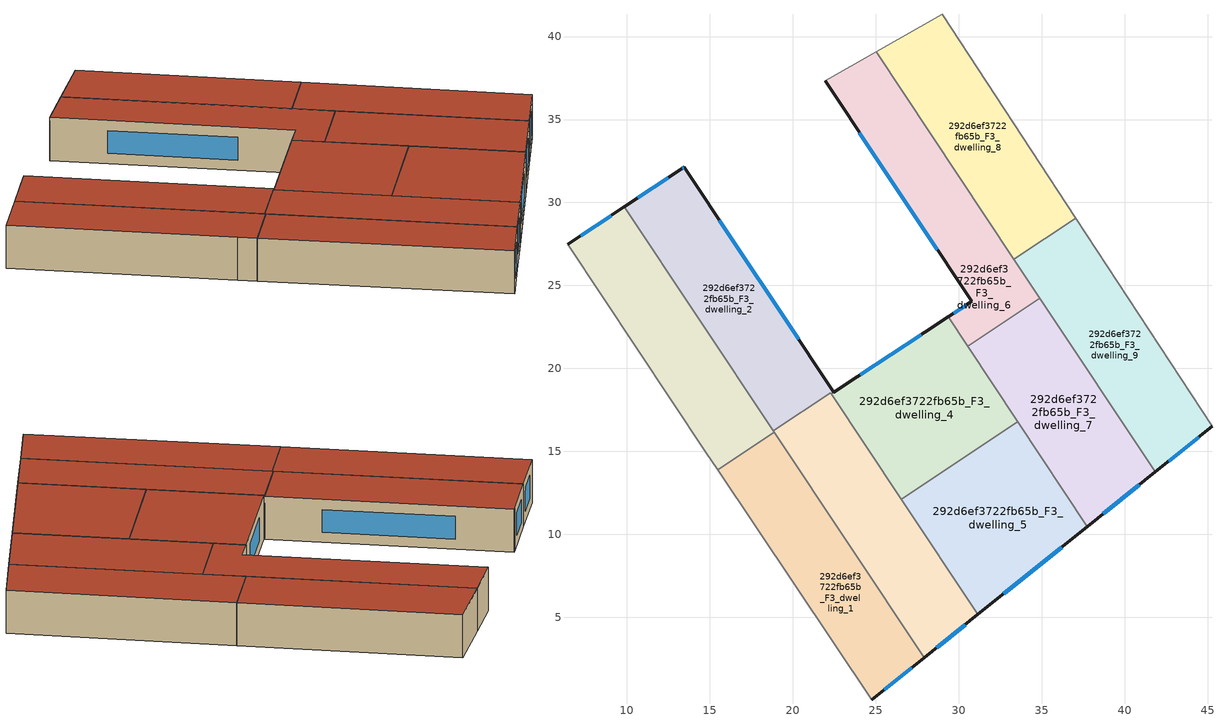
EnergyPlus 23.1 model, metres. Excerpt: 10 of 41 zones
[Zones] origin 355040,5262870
292d6ef3722fb65b_F3_dwelling_0
 floor to 292d6ef3722fb65b_F2_dwelling_0 (EU_floor_Construction): 9.84,29.75 18.88,16.16 15.46,13.88 14.74,14.95 6.41,27.48 z9
 wall outside (EU_wall_Construction): 9.84,29.75 6.41,27.48 z9:12
 wall adiabatic (EU_wall_Construction): 6.41,27.48 14.74,14.95 15.46,13.88 z9:12
 wall to 292d6ef3722fb65b_F3_dwelling_1 (EU_wall_Construction): 15.46,13.88 18.88,16.16 z9:12
 wall to 292d6ef3722fb65b_F3_dwelling_2 (EU_wall_Construction): 18.82,16.23 9.84,29.75 z9:12
 wall to 292d6ef3722fb65b_F3_dwelling_3 (EU_wall_Construction): 18.88,16.16 18.82,16.23 z9:12
 window (EU_Window_Construction): 9.04,29.21 7.22,28.01 z9.7:11.3
 roof outside (EU_roof_Construction): 18.88,16.16 9.84,29.75 6.41,27.48 14.74,14.95 15.46,13.88 z12
292d6ef3722fb65b_F3_dwelling_1
 floor to 292d6ef3722fb65b_F2_dwelling_1 (EU_floor_Construction): 18.88,16.16 27.91,2.57 24.75,0.04 15.46,13.88 z9
 wall outside (EU_wall_Construction): 24.75,0.04 27.91,2.57 z9:12
 wall adiabatic (EU_wall_Construction): 15.46,13.88 24.75,0.04 z9:12
 wall to 292d6ef3722fb65b_F3_dwelling_3 (EU_wall_Construction): 27.91,2.57 18.88,16.16 z9:12
 window (EU_Window_Construction): 25.49,0.63 27.17,1.97 z9.7:11.3
 roof outside (EU_roof_Construction): 27.91,2.57 18.88,16.16 15.46,13.88 24.75,0.04 z12
292d6ef3722fb65b_F3_dwelling_2
 floor to 292d6ef3722fb65b_F2_dwelling_2 (EU_floor_Construction): 13.45,32.13 22.45,18.56 22.31,18.47 22.27,18.52 18.83,16.23 9.84,29.75 13.29,32.03 z9
 wall outside (EU_wall_Construction): 22.45,18.56 13.45,32.13 13.29,32.03 9.84,29.75 z9:12
 wall to 292d6ef3722fb65b_F3_dwelling_3 (EU_wall_Construction): 18.83,16.23 22.27,18.52 22.31,18.47 z9:12
 wall to 292d6ef3722fb65b_F3_dwelling_4 (EU_wall_Construction): 22.31,18.47 22.45,18.56 z9:12
 window (EU_Window_Construction): 13.41,32.11 13.33,32.05 / 20.34,21.75 15.56,28.94 / 12.48,31.49 10.65,30.28 z9.7:11.3
 roof outside (EU_roof_Construction): 22.31,18.47 22.45,18.56 13.45,32.13 13.29,32.03 9.84,29.75 18.83,16.23 22.27,18.52 z12
292d6ef3722fb65b_F3_dwelling_3
 floor to 292d6ef3722fb65b_F2_dwelling_3 (EU_floor_Construction): 22.27,18.52 31.14,5.17 27.91,2.57 18.83,16.23 z9
 wall outside (EU_wall_Construction): 27.91,2.57 31.14,5.17 z9:12
 wall to 292d6ef3722fb65b_F3_dwelling_5 (EU_wall_Construction): 31.14,5.17 26.53,12.11 z9:12
 wall to 292d6ef3722fb65b_F3_dwelling_4 (EU_wall_Construction): 26.53,12.11 22.31,18.47 z9:12
 window (EU_Window_Construction): 28.67,3.18 30.38,4.56 z9.7:11.3
 roof outside (EU_roof_Construction): 31.14,5.17 22.27,18.52 18.83,16.23 27.91,2.57 z12
292d6ef3722fb65b_F3_dwelling_4
 floor to 292d6ef3722fb65b_F2_dwelling_4 (EU_floor_Construction): 29.35,23.1 33.55,16.78 26.53,12.11 22.31,18.47 z9
 wall outside (EU_wall_Construction): 29.35,23.1 22.45,18.56 z9:12
 wall to 292d6ef3722fb65b_F3_dwelling_5 (EU_wall_Construction): 26.53,12.11 33.55,16.78 z9:12
 wall to 292d6ef3722fb65b_F3_dwelling_7 (EU_wall_Construction): 33.55,16.78 30.52,21.34 z9:12
 wall to 292d6ef3722fb65b_F3_dwelling_6 (EU_wall_Construction): 30.52,21.34 29.35,23.1 z9:12
 window (EU_Window_Construction): 27.73,22.04 24.07,19.63 z9.7:11.3
 roof outside (EU_roof_Construction): 33.55,16.78 29.35,23.1 22.31,18.47 26.53,12.11 z12
292d6ef3722fb65b_F3_dwelling_5
 floor to 292d6ef3722fb65b_F2_dwelling_5 (EU_floor_Construction): 33.55,16.78 37.74,10.47 31.14,5.17 26.53,12.11 z9
 wall outside (EU_wall_Construction): 31.14,5.17 37.74,10.47 z9:12
 wall to 292d6ef3722fb65b_F3_dwelling_7 (EU_wall_Construction): 37.74,10.47 33.55,16.78 z9:12
 window (EU_Window_Construction): 32.69,6.41 36.19,9.23 z9.7:11.3
 roof outside (EU_roof_Construction): 37.74,10.47 33.55,16.78 26.53,12.11 31.14,5.17 z12
292d6ef3722fb65b_F3_dwelling_6
 floor to 292d6ef3722fb65b_F2_dwelling_6 (EU_floor_Construction): 25.02,39.08 34.89,24.24 30.52,21.34 29.35,23.1 30.77,24.04 21.94,37.32 z9
 wall outside (EU_wall_Construction): 21.94,37.32 30.77,24.04 29.35,23.1 z9:12
 wall to 292d6ef3722fb65b_F3_dwelling_7 (EU_wall_Construction): 30.52,21.34 34.89,24.24 z9:12
 wall adiabatic (EU_wall_Construction): 25.02,39.08 21.94,37.32 z9:12
 wall to 292d6ef3722fb65b_F3_dwelling_8 (EU_wall_Construction): 33.32,26.59 25.02,39.08 z9:12
 wall to 292d6ef3722fb65b_F3_dwelling_9 (EU_wall_Construction): 34.89,24.24 33.32,26.59 z9:12
 window (EU_Window_Construction): 30.43,23.82 29.68,23.32 / 24.01,34.2 28.69,27.16 z9.7:11.3
 roof outside (EU_roof_Construction): 34.89,24.24 25.02,39.08 21.94,37.32 30.77,24.04 29.35,23.1 30.52,21.34 z12
292d6ef3722fb65b_F3_dwelling_7
 floor to 292d6ef3722fb65b_F2_dwelling_7 (EU_floor_Construction): 34.89,24.24 41.84,13.76 37.74,10.47 30.52,21.34 z9
 wall outside (EU_wall_Construction): 37.74,10.47 41.84,13.76 z9:12
 wall to 292d6ef3722fb65b_F3_dwelling_9 (EU_wall_Construction): 41.84,13.76 34.89,24.24 z9:12
 window (EU_Window_Construction): 38.71,11.24 40.88,12.99 z9.7:11.3
 roof outside (EU_roof_Construction): 41.84,13.76 34.89,24.24 30.52,21.34 37.74,10.47 z12
292d6ef3722fb65b_F3_dwelling_8
 floor to 292d6ef3722fb65b_F2_dwelling_8 (EU_floor_Construction): 29.01,41.34 37.04,29.06 33.32,26.59 25.02,39.08 z9
 wall adiabatic (EU_wall_Construction): 37.04,29.06 29.01,41.34 25.02,39.08 z9:12
 wall to 292d6ef3722fb65b_F3_dwelling_9 (EU_wall_Construction): 33.32,26.59 37.04,29.06 z9:12
 roof outside (EU_roof_Construction): 37.04,29.06 29.01,41.34 25.02,39.08 33.32,26.59 z12
292d6ef3722fb65b_F3_dwelling_9
 floor to 292d6ef3722fb65b_F2_dwelling_9 (EU_floor_Construction): 37.04,29.06 45.26,16.51 41.84,13.76 33.32,26.59 z9
 wall outside (EU_wall_Construction): 41.84,13.76 45.26,16.51 z9:12
 wall adiabatic (EU_wall_Construction): 45.26,16.51 37.04,29.06 z9:12
 window (EU_Window_Construction): 42.64,14.41 44.46,15.86 z9.7:11.3
 roof outside (EU_roof_Construction): 45.26,16.51 37.04,29.06 33.32,26.59 41.84,13.76 z12
[Building]
EU S2 Campaign: North Axis=0; Terrain=City; Solar Distribution=FullExterior
[Site:Location]
Budapest.Ferenc.Liszt.Intl.AP: Latitude=47.437; Longitude=19.256; Time Zone=1; Elevation=185
[SizingPeriod:WeatherFileDays]
AnnualSizingPeriod: Begin Month=1; Begin Day of Month=1; End Month=12; End Day of Month=31; Day of Week for Start Day=Monday; Use Weather File Daylight Saving Period=No; Use Weather File Rain and Snow Indicators=No
[MATERIAL]
EU_InternalMass_Material: Roughness=MediumRough; Thickness=0.1; Conductivity=1; Density=1800; Specific Heat=900; Thermal Absorptance=0.9; Solar Absorptance=0.7; Visible Absorptance=0.7
[MATERIAL:NOMASS] Roughness=MediumRough; Thermal Absorptance=0.9; Solar Absorptance=0.7; Visible Absorptance=0.7
Name | Thermal Resistance
EU_wall_NoMass | 0.832559
EU_roof_NoMass | 1.39638
EU_floor_NoMass | 0.872794
[WINDOWMATERIAL:SIMPLEGLAZINGSYSTEM]
EU_Window_SimpleGlazing: UFactor=2.79869; Solar Heat Gain Coefficient=0.75; Visible Transmittance=0.75
[CONSTRUCTION]
EU_wall_Construction: EU_wall_NoMass
EU_roof_Construction: EU_roof_NoMass
EU_floor_Construction: EU_floor_NoMass
EU_Window_Construction: EU_Window_SimpleGlazing
EU_InternalMass_Construction: EU_InternalMass_Material
[ZONE] Type=1; Multiplier=1; Ceiling Height=autocalculate; Floor Area=autocalculate; Part of Total Floor Area=Yes
Name | Volume
292d6ef3722fb65b_F3_dwelling_0 | 201.284
292d6ef3722fb65b_F3_dwelling_1 | 201.271
292d6ef3722fb65b_F3_dwelling_2 | 210.082
292d6ef3722fb65b_F3_dwelling_3; 292d6ef3722fb65b_F3_dwelling_5 | 201.273
292d6ef3722fb65b_F3_dwelling_4 | 192.485
292d6ef3722fb65b_F3_dwelling_6 | 201.252
292d6ef3722fb65b_F3_dwelling_7 | 201.256
292d6ef3722fb65b_F3_dwelling_8 | 201.285
292d6ef3722fb65b_F3_dwelling_9 | 201.287
[INTERNALMASS] Construction=EU_InternalMass_Construction
Name | Zone or ZoneList | Surface Area
292d6ef3722fb65b_F3_dwelling_0_EU_InternalMass | 292d6ef3722fb65b_F3_dwelling_0 | 67.0947
292d6ef3722fb65b_F3_dwelling_1_EU_InternalMass | 292d6ef3722fb65b_F3_dwelling_1 | 67.0902
292d6ef3722fb65b_F3_dwelling_2_EU_InternalMass | 292d6ef3722fb65b_F3_dwelling_2 | 70.0274
292d6ef3722fb65b_F3_dwelling_3_EU_InternalMass | 292d6ef3722fb65b_F3_dwelling_3 | 67.0909
292d6ef3722fb65b_F3_dwelling_4_EU_InternalMass | 292d6ef3722fb65b_F3_dwelling_4 | 64.1547
292d6ef3722fb65b_F3_dwelling_5_EU_InternalMass | 292d6ef3722fb65b_F3_dwelling_5 | 67.0908
292d6ef3722fb65b_F3_dwelling_6_EU_InternalMass | 292d6ef3722fb65b_F3_dwelling_6 | 67.0842
292d6ef3722fb65b_F3_dwelling_7_EU_InternalMass | 292d6ef3722fb65b_F3_dwelling_7 | 67.0853
292d6ef3722fb65b_F3_dwelling_8_EU_InternalMass | 292d6ef3722fb65b_F3_dwelling_8 | 67.095
292d6ef3722fb65b_F3_dwelling_9_EU_InternalMass | 292d6ef3722fb65b_F3_dwelling_9 | 67.0958
[OTHEREQUIPMENT] Fuel Type=Electricity; Design Level Calculation Method=Watts/Area; Power per Zone Floor Area=1; Fraction Latent=0; Fraction Radiant=0; Fraction Lost=0; Carbon Dioxide Generation Rate=0; EndUse Subcategory=EU_Step8_InternalGains
Name | Zone or ZoneList or Space or SpaceList | Schedule
EU_Step8_InternalGain_292d6ef3722fb65b_F3_dwelling_0_f000 | 292d6ef3722fb65b_F3_dwelling_0 | EU_Step8_GainSchedule_292d6ef3722fb65b_F3_dwelling_0_f000
EU_Step8_InternalGain_292d6ef3722fb65b_F3_dwelling_1_f000 | 292d6ef3722fb65b_F3_dwelling_1 | EU_Step8_GainSchedule_292d6ef3722fb65b_F3_dwelling_1_f000
EU_Step8_InternalGain_292d6ef3722fb65b_F3_dwelling_2_f000 | 292d6ef3722fb65b_F3_dwelling_2 | EU_Step8_GainSchedule_292d6ef3722fb65b_F3_dwelling_2_f000
EU_Step8_InternalGain_292d6ef3722fb65b_F3_dwelling_3_f000 | 292d6ef3722fb65b_F3_dwelling_3 | EU_Step8_GainSchedule_292d6ef3722fb65b_F3_dwelling_3_f000
EU_Step8_InternalGain_292d6ef3722fb65b_F3_dwelling_4_f000 | 292d6ef3722fb65b_F3_dwelling_4 | EU_Step8_GainSchedule_292d6ef3722fb65b_F3_dwelling_4_f000
EU_Step8_InternalGain_292d6ef3722fb65b_F3_dwelling_5_f000 | 292d6ef3722fb65b_F3_dwelling_5 | EU_Step8_GainSchedule_292d6ef3722fb65b_F3_dwelling_5_f000
EU_Step8_InternalGain_292d6ef3722fb65b_F3_dwelling_6_f000 | 292d6ef3722fb65b_F3_dwelling_6 | EU_Step8_GainSchedule_292d6ef3722fb65b_F3_dwelling_6_f000
EU_Step8_InternalGain_292d6ef3722fb65b_F3_dwelling_7_f000 | 292d6ef3722fb65b_F3_dwelling_7 | EU_Step8_GainSchedule_292d6ef3722fb65b_F3_dwelling_7_f000
EU_Step8_InternalGain_292d6ef3722fb65b_F3_dwelling_8_f000 | 292d6ef3722fb65b_F3_dwelling_8 | EU_Step8_GainSchedule_292d6ef3722fb65b_F3_dwelling_8_f000
EU_Step8_InternalGain_292d6ef3722fb65b_F3_dwelling_9_f000 | 292d6ef3722fb65b_F3_dwelling_9 | EU_Step8_GainSchedule_292d6ef3722fb65b_F3_dwelling_9_f000
[ZONEVENTILATION:DESIGNFLOWRATE] Schedule=EU_AlwaysOn; Design Flow Rate Calculation Method=AirChanges/Hour; Air Changes per Hour=0.475469; Ventilation Type=Natural; Fan Pressure Rise=0; Fan Total Efficiency=1; Constant Term Coefficient=1; Temperature Term Coefficient=0; Velocity Term Coefficient=0; Velocity Squared Term Coefficient=0; Minimum Indoor Temperature=-100; Maximum Indoor Temperature=100; Delta Temperature=-100; Minimum Outdoor Temperature=-100; Maximum Outdoor Temperature=100; Maximum Wind Speed=40
Name | Zone or ZoneList or Space or SpaceList
EU_ConstantAir_292d6ef3722fb65b_F3_dwelling_0 | 292d6ef3722fb65b_F3_dwelling_0
EU_ConstantAir_292d6ef3722fb65b_F3_dwelling_1 | 292d6ef3722fb65b_F3_dwelling_1
EU_ConstantAir_292d6ef3722fb65b_F3_dwelling_2 | 292d6ef3722fb65b_F3_dwelling_2
EU_ConstantAir_292d6ef3722fb65b_F3_dwelling_3 | 292d6ef3722fb65b_F3_dwelling_3
EU_ConstantAir_292d6ef3722fb65b_F3_dwelling_4 | 292d6ef3722fb65b_F3_dwelling_4
EU_ConstantAir_292d6ef3722fb65b_F3_dwelling_5 | 292d6ef3722fb65b_F3_dwelling_5
EU_ConstantAir_292d6ef3722fb65b_F3_dwelling_6 | 292d6ef3722fb65b_F3_dwelling_6
EU_ConstantAir_292d6ef3722fb65b_F3_dwelling_7 | 292d6ef3722fb65b_F3_dwelling_7
EU_ConstantAir_292d6ef3722fb65b_F3_dwelling_8 | 292d6ef3722fb65b_F3_dwelling_8
EU_ConstantAir_292d6ef3722fb65b_F3_dwelling_9 | 292d6ef3722fb65b_F3_dwelling_9
[HVACTEMPLATE:THERMOSTAT] Constant Heating Setpoint=20; Constant Cooling Setpoint=50
EU_HeatOnly_292d6ef3722fb65b_F0_dwelling_0; EU_HeatOnly_292d6ef3722fb65b_F0_dwelling_1; EU_HeatOnly_292d6ef3722fb65b_F0_dwelling_2; EU_HeatOnly_292d6ef3722fb65b_F0_dwelling_3; EU_HeatOnly_292d6ef3722fb65b_F0_dwelling_4; EU_HeatOnly_292d6ef3722fb65b_F0_dwelling_5; EU_HeatOnly_292d6ef3722fb65b_F0_dwelling_6; EU_HeatOnly_292d6ef3722fb65b_F0_dwelling_7; EU_HeatOnly_292d6ef3722fb65b_F0_dwelling_8; EU_HeatOnly_292d6ef3722fb65b_F0_dwelling_9; EU_HeatOnly_292d6ef3722fb65b_F0_dwelling_10; EU_HeatOnly_292d6ef3722fb65b_F1_dwelling_0; EU_HeatOnly_292d6ef3722fb65b_F1_dwelling_1; EU_HeatOnly_292d6ef3722fb65b_F1_dwelling_2; EU_HeatOnly_292d6ef3722fb65b_F1_dwelling_3; EU_HeatOnly_292d6ef3722fb65b_F1_dwelling_4; EU_HeatOnly_292d6ef3722fb65b_F1_dwelling_5; EU_HeatOnly_292d6ef3722fb65b_F1_dwelling_6; EU_HeatOnly_292d6ef3722fb65b_F1_dwelling_7; EU_HeatOnly_292d6ef3722fb65b_F1_dwelling_8; EU_HeatOnly_292d6ef3722fb65b_F1_dwelling_9; EU_HeatOnly_292d6ef3722fb65b_F2_dwelling_0; EU_HeatOnly_292d6ef3722fb65b_F2_dwelling_1; EU_HeatOnly_292d6ef3722fb65b_F2_dwelling_2; EU_HeatOnly_292d6ef3722fb65b_F2_dwelling_3; EU_HeatOnly_292d6ef3722fb65b_F2_dwelling_4; EU_HeatOnly_292d6ef3722fb65b_F2_dwelling_5; EU_HeatOnly_292d6ef3722fb65b_F2_dwelling_6; EU_HeatOnly_292d6ef3722fb65b_F2_dwelling_7; EU_HeatOnly_292d6ef3722fb65b_F2_dwelling_8; EU_HeatOnly_292d6ef3722fb65b_F2_dwelling_9; EU_HeatOnly_292d6ef3722fb65b_F3_dwelling_0; EU_HeatOnly_292d6ef3722fb65b_F3_dwelling_1; EU_HeatOnly_292d6ef3722fb65b_F3_dwelling_2; EU_HeatOnly_292d6ef3722fb65b_F3_dwelling_3; EU_HeatOnly_292d6ef3722fb65b_F3_dwelling_4; EU_HeatOnly_292d6ef3722fb65b_F3_dwelling_5; EU_HeatOnly_292d6ef3722fb65b_F3_dwelling_6; EU_HeatOnly_292d6ef3722fb65b_F3_dwelling_7; EU_HeatOnly_292d6ef3722fb65b_F3_dwelling_8; EU_HeatOnly_292d6ef3722fb65b_F3_dwelling_9
[HVACTEMPLATE:ZONE:IDEALLOADSAIRSYSTEM] System Availability Schedule=EU_AlwaysOn; Maximum Heating Supply Air Temperature=50; Minimum Cooling Supply Air Temperature=13; Maximum Heating Supply Air Humidity Ratio=0.0156; Minimum Cooling Supply Air Humidity Ratio=0.0077; Heating Limit=NoLimit; Cooling Limit=NoLimit; Heating Availability Schedule=EU_AlwaysOn; Cooling Availability Schedule=EU_CoolingOff; Dehumidification Control Type=ConstantSensibleHeatRatio; Cooling Sensible Heat Ratio=0.7; Dehumidification Setpoint=60; Humidification Control Type=None; Humidification Setpoint=30; Outdoor Air Method=None; Outdoor Air Flow Rate per Person=0.00944; Outdoor Air Flow Rate per Zone Floor Area=0; Outdoor Air Flow Rate per Zone=0; Demand Controlled Ventilation Type=None; Outdoor Air Economizer Type=NoEconomizer; Heat Recovery Type=None; Sensible Heat Recovery Effectiveness=0.7; Latent Heat Recovery Effectiveness=0.65
Name | Template Thermostat
292d6ef3722fb65b_F3_dwelling_0 | EU_HeatOnly_292d6ef3722fb65b_F3_dwelling_0
292d6ef3722fb65b_F3_dwelling_1 | EU_HeatOnly_292d6ef3722fb65b_F3_dwelling_1
292d6ef3722fb65b_F3_dwelling_2 | EU_HeatOnly_292d6ef3722fb65b_F3_dwelling_2
292d6ef3722fb65b_F3_dwelling_3 | EU_HeatOnly_292d6ef3722fb65b_F3_dwelling_3
292d6ef3722fb65b_F3_dwelling_4 | EU_HeatOnly_292d6ef3722fb65b_F3_dwelling_4
292d6ef3722fb65b_F3_dwelling_5 | EU_HeatOnly_292d6ef3722fb65b_F3_dwelling_5
292d6ef3722fb65b_F3_dwelling_6 | EU_HeatOnly_292d6ef3722fb65b_F3_dwelling_6
292d6ef3722fb65b_F3_dwelling_7 | EU_HeatOnly_292d6ef3722fb65b_F3_dwelling_7
292d6ef3722fb65b_F3_dwelling_8 | EU_HeatOnly_292d6ef3722fb65b_F3_dwelling_8
292d6ef3722fb65b_F3_dwelling_9 | EU_HeatOnly_292d6ef3722fb65b_F3_dwelling_9
[SIZING:ZONE] Zone Cooling Design Supply Air Temperature Input Method=SupplyAirTemperature; Zone Cooling Design Supply Air Temperature=13; Zone Heating Design Supply Air Temperature Input Method=SupplyAirTemperature; Zone Heating Design Supply Air Temperature=50; Zone Cooling Design Supply Air Humidity Ratio=0.008; Zone Heating Design Supply Air Humidity Ratio=0.008; Cooling Design Air Flow Method=DesignDay; Cooling Design Air Flow Rate=0; Cooling Minimum Air Flow per Zone Floor Area=0.000762; Cooling Minimum Air Flow=0; Cooling Minimum Air Flow Fraction=0.2; Heating Design Air Flow Method=DesignDay; Heating Design Air Flow Rate=0; Heating Maximum Air Flow per Zone Floor Area=0.002032; Heating Maximum Air Flow=0.141576; Heating Maximum Air Flow Fraction=0.3; Account for Dedicated Outdoor Air System=No; Dedicated Outdoor Air System Control Strategy=NeutralSupplyAir; Dedicated Outdoor Air Low Setpoint Temperature for Design=autosize; Dedicated Outdoor Air High Setpoint Temperature for Design=autosize; Zone Load Sizing Method=Sensible Load Only No Latent Load; Zone Latent Cooling Design Supply Air Humidity Ratio Input Method=HumidityRatioDifference; Zone Cooling Design Supply Air Humidity Ratio Difference=0.005; Zone Latent Heating Design Supply Air Humidity Ratio Input Method=HumidityRatioDifference; Zone Humidification Design Supply Air Humidity Ratio Difference=0.005
292d6ef3722fb65b_F3_dwelling_0; 292d6ef3722fb65b_F3_dwelling_1; 292d6ef3722fb65b_F3_dwelling_2; 292d6ef3722fb65b_F3_dwelling_3; 292d6ef3722fb65b_F3_dwelling_4; 292d6ef3722fb65b_F3_dwelling_5; 292d6ef3722fb65b_F3_dwelling_6; 292d6ef3722fb65b_F3_dwelling_7; 292d6ef3722fb65b_F3_dwelling_8; 292d6ef3722fb65b_F3_dwelling_9
[SCHEDULE:CONSTANT]
Name | Hourly Value
EU_AlwaysOn | 1
EU_CoolingOff | 0
[SCHEDULE:FILE] Column Number=1; Rows to Skip at Top=0; Number of Hours of Data=8760; Column Separator=Comma; Interpolate to Timestep=No; Minutes per Item=60; Adjust Schedule for Daylight Savings=Yes
Name | File
EU_Step8_GainSchedule_292d6ef3722fb65b_F3_dwelling_0_f000 | ../../schedules/292d6ef3722fb65b/292d6ef3722fb65b_F3_dwelling_0_f000_gain.csv
EU_Step8_GainSchedule_292d6ef3722fb65b_F3_dwelling_1_f000 | ../../schedules/292d6ef3722fb65b/292d6ef3722fb65b_F3_dwelling_1_f000_gain.csv
EU_Step8_GainSchedule_292d6ef3722fb65b_F3_dwelling_2_f000 | ../../schedules/292d6ef3722fb65b/292d6ef3722fb65b_F3_dwelling_2_f000_gain.csv
EU_Step8_GainSchedule_292d6ef3722fb65b_F3_dwelling_3_f000 | ../../schedules/292d6ef3722fb65b/292d6ef3722fb65b_F3_dwelling_3_f000_gain.csv
EU_Step8_GainSchedule_292d6ef3722fb65b_F3_dwelling_4_f000 | ../../schedules/292d6ef3722fb65b/292d6ef3722fb65b_F3_dwelling_4_f000_gain.csv
EU_Step8_GainSchedule_292d6ef3722fb65b_F3_dwelling_5_f000 | ../../schedules/292d6ef3722fb65b/292d6ef3722fb65b_F3_dwelling_5_f000_gain.csv
EU_Step8_GainSchedule_292d6ef3722fb65b_F3_dwelling_6_f000 | ../../schedules/292d6ef3722fb65b/292d6ef3722fb65b_F3_dwelling_6_f000_gain.csv
EU_Step8_GainSchedule_292d6ef3722fb65b_F3_dwelling_7_f000 | ../../schedules/292d6ef3722fb65b/292d6ef3722fb65b_F3_dwelling_7_f000_gain.csv
EU_Step8_GainSchedule_292d6ef3722fb65b_F3_dwelling_8_f000 | ../../schedules/292d6ef3722fb65b/292d6ef3722fb65b_F3_dwelling_8_f000_gain.csv
EU_Step8_GainSchedule_292d6ef3722fb65b_F3_dwelling_9_f000 | ../../schedules/292d6ef3722fb65b/292d6ef3722fb65b_F3_dwelling_9_f000_gain.csv
